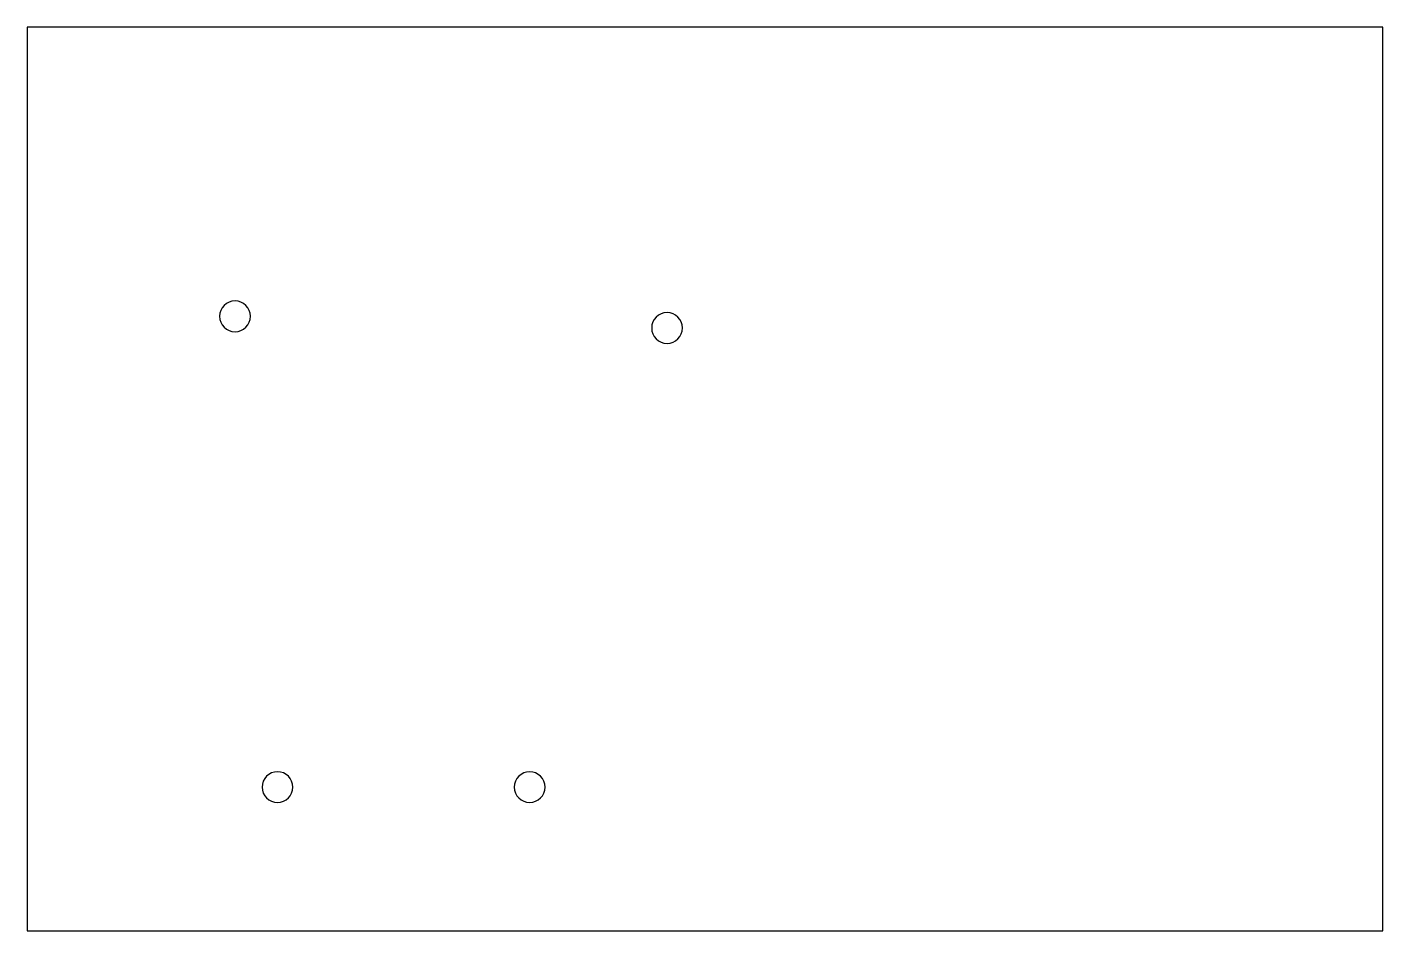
# Model space of a CAD drawing. Header units: millimetres. Extents: x 0 to 150, y 0 to 100.
import ezdxf

# ---------------------------------------------------------------- set-up
doc = ezdxf.new("R2010")
doc.units = ezdxf.units.MM

msp = doc.modelspace()

# ---------------------------------------------------------------- linework, layer by layer
at = {"layer": 'INTERIOR_PROFILES', "extrusion": (0, 0, -1)}
for centre in [(-23, 68), (-70.8, 66.71), (-27.7, 15.91), (-55.6, 15.91)]:
    msp.add_circle(centre, 1.7, dxfattribs=at)
at = {"layer": 'OUTER_PROFILES'}
msp.add_lwpolyline([(0, 100), (0, 0), (150, 0), (150, 100)], close=True, dxfattribs=at)

doc.saveas('drawing.dxf')
